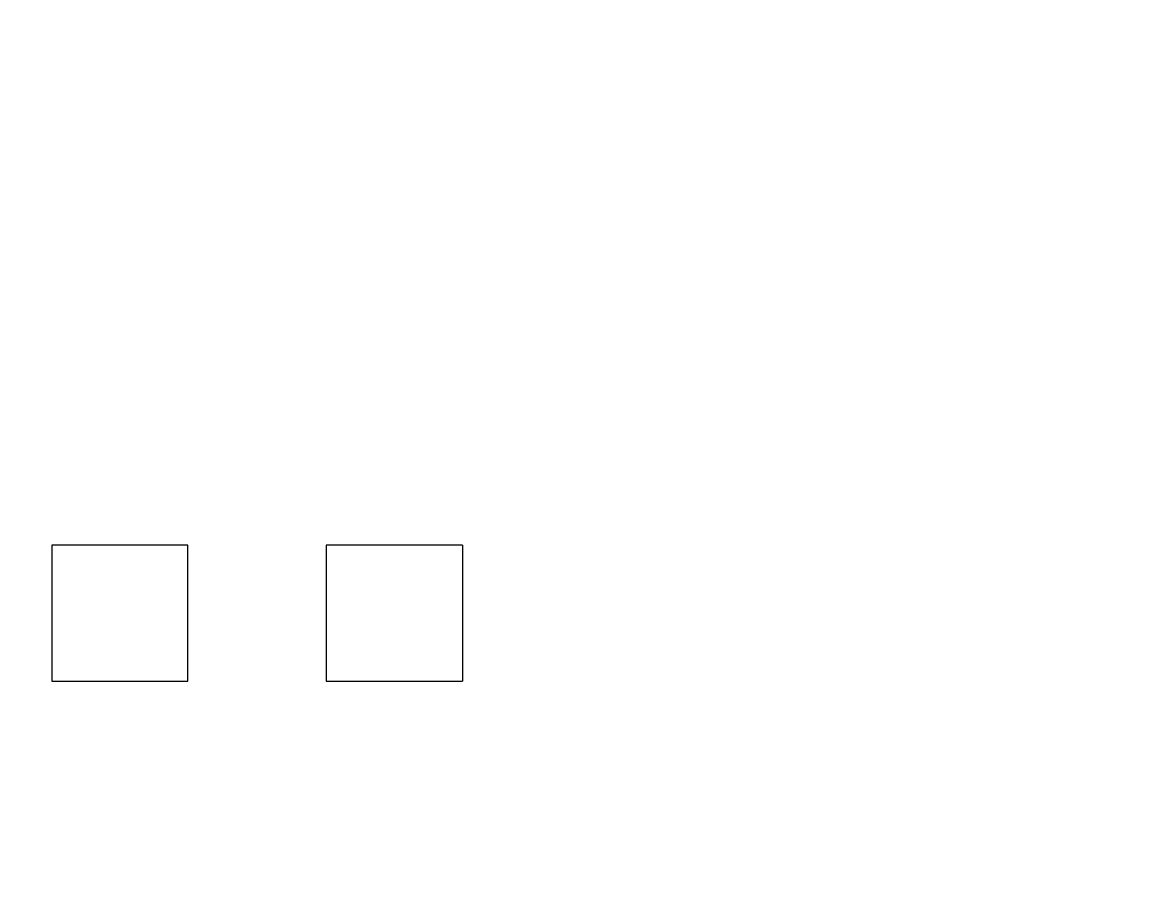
# Paper-space layout 'Layout2' of a CAD drawing. Header units: millimetres. Extents: x 26 to 231, y 20 to 176.
# The model-space entities are those that its viewports show. They can reach past a viewport. Long polylines and large blocks are cut down to what shows.
import ezdxf

# ---------------------------------------------------------------- set-up
doc = ezdxf.new("R2010")
doc.units = ezdxf.units.MM
doc.header["$LTSCALE"] = 0.5
doc.layers.add('Dim', color=4, linetype='Continuous')
doc.layers.get('Dim').off()

msp = doc.modelspace()

# ---------------------------------------------------------------- linework, layer by layer
for p, q in [((2595.973, 916.579), (2295.973, 916.579)), ((2295.973, 916.579), (2295.973, 616.579)), ((2595.973, 616.579), (2595.973, 916.579)), ((3201.015, 916.579), (2901.015, 916.579)), ((2901.015, 916.579), (2901.015, 616.579)), ((3201.015, 916.579), (3201.015, 616.579)), ((2295.973, 616.579), (2595.973, 616.579)), ((2901.015, 616.579), (3201.015, 616.579))]:
    msp.add_line(p, q)

psp = doc.layouts.new('Layout2')

# ---------------------------------------------------------------- viewports
at = {"layer": 'Dim'}
psp.add_viewport(center=(128.5, 97.5), size=(205.6, 156), view_center_point=(3472.21, 1127.505), view_height=1882.58599, dxfattribs=at)

doc.saveas('drawing.dxf')
